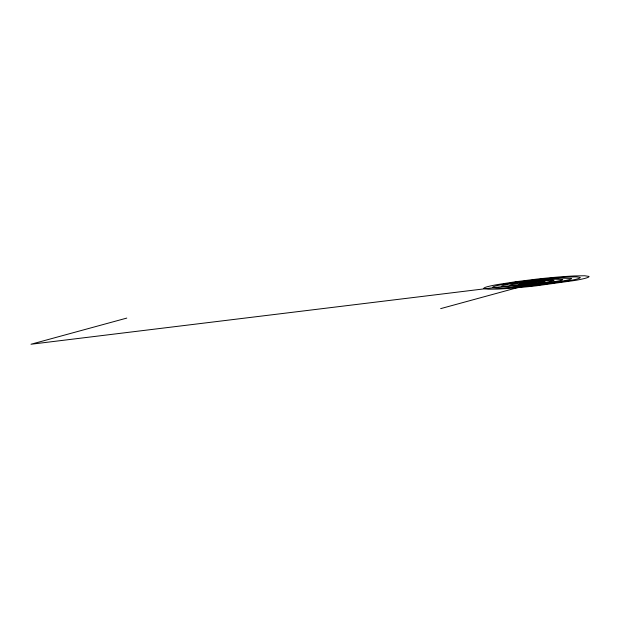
<?xml version="1.0" encoding="UTF-8"?>
<svg xmlns="http://www.w3.org/2000/svg" width="620" height="620" viewBox="0 0 620 620"><rect width="100%" height="100%" fill="white"/><g stroke="black" fill="none" stroke-linecap="round" stroke-linejoin="round"><path stroke-width="0.93" d="M126.775 318.091L31 344.24L536.416 282.48L440.65 308.636M520.033 283.906L518.894 284.495C530.565 284.665 542.702 283.549 553.947 280.465C542.609 280.015 531.177 281.852 520.033 283.906M528.225 283.193L527.651 283.487L536.432 283.03L545.182 281.472L536.409 281.922L528.225 283.193M515.204 281.798L497.55 284.557A69.556 5.696 -4.4 0 0 487.258 286.75A44.415 3.643 -4.4 0 0 483.832 288.525L488.111 289.199L497.511 289.083A47.159 3.867 -4.4 0 0 517.266 287.711A69.556 5.696 -4.4 0 0 536.501 285.797L575.29 280.403A69.556 5.696 -4.4 0 0 585.575 278.202A44.415 3.643 -4.4 0 0 589 276.427L584.722 275.76L574.174 275.954A44.415 3.643 -4.4 0 0 555.574 277.249A69.556 5.696 -4.4 0 0 536.339 279.155L515.204 281.798M518.739 281.914L504.029 284.208A57.962 4.751 -4.4 0 0 495.45 286.037A37.014 3.03 -4.4 0 0 492.598 287.517L496.163 288.075L503.99 287.982A39.3 3.216 -4.4 0 0 520.459 286.835A57.962 4.751 -4.4 0 0 536.486 285.247L568.811 280.752A57.962 4.751 -4.4 0 0 577.383 278.915A37.014 3.03 -4.4 0 0 580.235 277.442L576.67 276.877L567.881 277.047A37.014 3.03 -4.4 0 0 552.381 278.117A57.962 4.751 -4.4 0 0 536.354 279.713L518.739 281.914M522.273 282.03L510.5 283.859A46.368 3.798 -4.4 0 0 503.649 285.324A29.605 2.426 -4.4 0 0 501.363 286.51L510.477 286.882A31.442 2.573 -4.4 0 0 523.652 285.967A46.368 3.798 -4.4 0 0 536.471 284.688L562.332 281.092A46.368 3.798 -4.4 0 0 569.191 279.628A29.605 2.426 -4.4 0 0 571.47 278.45L561.588 278.132A29.605 2.426 -4.4 0 0 549.188 278.992A46.368 3.798 -4.4 0 0 536.362 280.263L522.273 282.03M525.814 282.139L516.979 283.518A34.782 2.852 -4.4 0 0 511.841 284.619A22.204 1.821 -4.4 0 0 510.128 285.502L516.964 285.781A23.583 1.93 -4.4 0 0 526.837 285.091A34.782 2.852 -4.4 0 0 536.455 284.138L555.853 281.441A34.782 2.852 -4.4 0 0 560.999 280.341A22.204 1.821 -4.4 0 0 562.712 279.457L555.295 279.217A22.204 1.821 -4.4 0 0 545.995 279.86A34.782 2.852 -4.4 0 0 536.378 280.821L525.814 282.139"/></g></svg>
